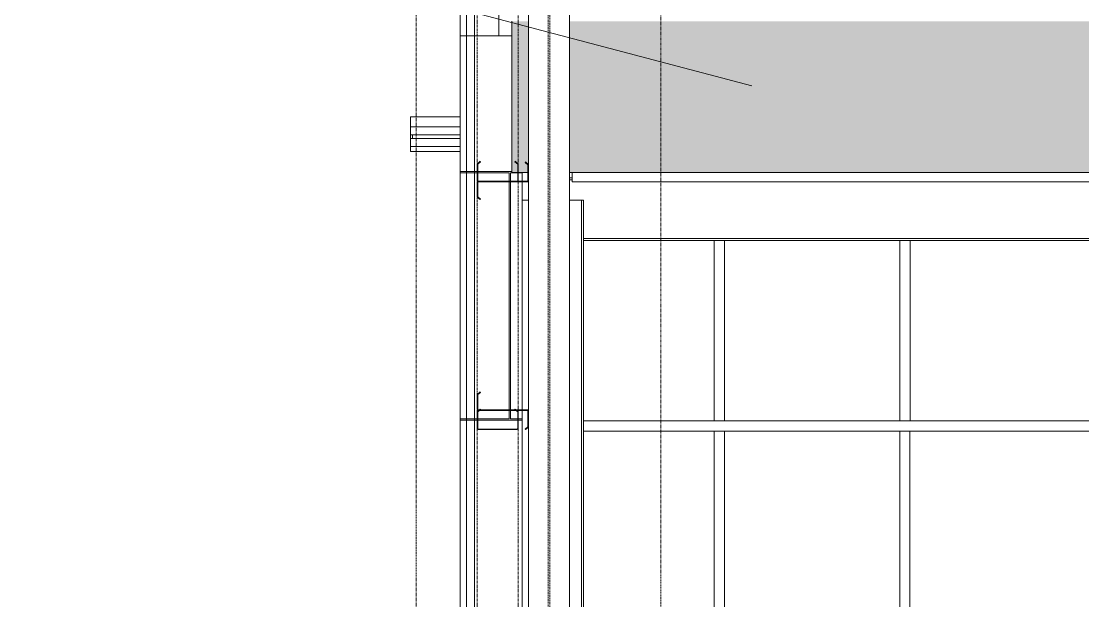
# Model space of a CAD drawing. Header units: inches. Extents: x 21386 to 98546, y -290 to 853.
# Drawn here: x 35376.5 to 35583.5, y 62.9 to 176 of the extents above; entities that cross this region are included whole.
import ezdxf

# ---------------------------------------------------------------- set-up
doc = ezdxf.new("R2010")
doc.units = ezdxf.units.IN
doc.header["$MEASUREMENT"] = 0
for name, pattern in [('Dash Dot 3_16_', [0.3125, 0.1875, -0.0625, 0, -0.0625]), ('Grid Line 1_2_', [0.875, 0.5, -0.125, 0.125, -0.125]), ('Hidden 1_8_', [0.1875, 0.125, -0.0625])]:
    doc.linetypes.add(name, pattern=pattern)
for name, color, linetype, lineweight in [('A-ANNO-IDEN', 131, 'Continuous', 9), ('A-ANNO-SYMB', 150, 'Continuous', 9), ('A-GLAZ-CWMG', 51, 'Continuous', 13), ('A-ROOF', 132, 'Continuous', 13), ('A-ROOF-PATT', 132, 'Continuous', 13), ('A-WALL', 113, 'Continuous', 13), ('A-WALL-PATT', 111, 'Continuous', 25), ('I-WALL', 2, 'Continuous', 13), ('S-BEAM', 12, 'Continuous', 13), ('S-COLS', 52, 'Continuous', 13), ('S-GRID', 1, 'Continuous', 9)]:
    doc.layers.add(name, color=color, linetype=linetype, lineweight=lineweight)

# ---------------------------------------------------------------- blocks, each defined once
blk = doc.blocks.new('Girt_C - 8_D-1405484-Building Section - East_West looking South')
at = {"layer": 'S-BEAM', "color": 8, "lineweight": 9}
for p, q in [((-26281.09, 100.07), (-26281.39, 99.82)), ((-26281.39, 99.82), (-26281.39, 96.51)), ((-26281.28, 99.77), (-26280.92, 100.07)), ((-26281.28, 96.5), (-26281.28, 99.77)), ((-26280.82, 100.3), (-26280.97, 100.18)), ((-26280.75, 100.22), (-26280.82, 100.3)), ((-26273.97, 100.3), (-26274.04, 100.22)), ((-26273.82, 100.18), (-26273.97, 100.3)), ((-26273.86, 100.07), (-26273.5, 99.77)), ((-26273.39, 99.82), (-26273.69, 100.07)), ((-26273.5, 99.77), (-26273.5, 96.5)), ((-26273.39, 96.51), (-26273.39, 99.82)), ((-26273.58, 96.43), (-26281.2, 96.43)), ((-26281.2, 96.32), (-26273.58, 96.32))]:
    blk.add_line(p, q, dxfattribs=at)
for centre, radius, start, end in [((-26281.2, 96.51), 0.188, 180, 270), ((-26281.2, 96.51), 0.0782, 182.1227, 270), ((-26273.58, 96.51), 0.188, 270, 0), ((-26273.58, 96.51), 0.0782, 270, 356.9576)]:
    blk.add_arc(centre, radius, start, end, dxfattribs=at)
blk = doc.blocks.new('Rectangular Mullion - Exterior 2_ x 4_5_-V185-Building Section - East_West looking South')
at = {"layer": 'A-GLAZ-CWMG', "color": 8, "lineweight": 9}
for p, q in [((-26161.83, 98), (-26198.02, 98)), ((-26161.83, 96), (-26198.02, 96))]:
    blk.add_line(p, q, dxfattribs=at)
blk = doc.blocks.new('Rectangular Mullion - Exterior 2_ x 4_5_-V186-Building Section - East_West looking South')
at = {"layer": 'A-GLAZ-CWMG', "color": 8, "lineweight": 9}
for p, q in [((-26234.2, 98), (-26260.64, 98)), ((-26234.2, 96), (-26260.64, 96))]:
    blk.add_line(p, q, dxfattribs=at)
blk = doc.blocks.new('Rectangular Mullion - Exterior 2_ x 4_5_-V187-Building Section - East_West looking South')
at = {"layer": 'A-GLAZ-CWMG', "color": 8, "lineweight": 9}
for p, q in [((-26199.02, 96), (-26197.02, 96)), ((-26199.02, 96), (-26199.02, 30)), ((-26197.02, 96), (-26197.02, 30))]:
    blk.add_line(p, q, dxfattribs=at)
blk = doc.blocks.new('Rectangular Mullion - Exterior 2_ x 4_5_-V188-Building Section - East_West looking South')
at = {"layer": 'A-GLAZ-CWMG', "color": 8, "lineweight": 9}
for p, q in [((-26235.2, 96), (-26233.2, 96)), ((-26235.2, 96), (-26235.2, 2)), ((-26233.2, 96), (-26233.2, 3.46)), ((-26233.68, 2), (-26235.2, 2))]:
    blk.add_line(p, q, dxfattribs=at)
blk = doc.blocks.new('Rectangular Mullion - Exterior 2_ x 4_5_-1142344-Building Section - East_West looking South')
at = {"layer": 'A-GLAZ-CWMG', "color": 8, "lineweight": 9}
for p, q in [((-26162.83, 133.23), (-26162.83, 98)), ((-26160.83, 133.23), (-26160.83, 98)), ((-26160.83, 98), (-26162.83, 98))]:
    blk.add_line(p, q, dxfattribs=at)
blk = doc.blocks.new('W-Wide Flange - W12X19-1732174-Building Section - East_West looking South')
at = {"layer": 'S-BEAM', "color": 8, "lineweight": 9}
for p, q in [((-26263.39, 145.43), (-26262.89, 145.43)), ((-26263.39, 145.08), (-26262.89, 145.08)), ((-26260.64, 133.58), (-26128.02, 133.58)), ((-26260.64, 133.23), (-26128.02, 133.23))]:
    blk.add_line(p, q, dxfattribs=at)
blk = doc.blocks.new('Girt_C - 8_D-1757376-Building Section - East_West looking South')
at = {"layer": 'S-BEAM', "color": 8, "lineweight": 9}
for p, q in [((-26280.81, 148.67), (-26281.39, 148.19)), ((-26281.39, 148.19), (-26281.39, 144.88)), ((-26281.28, 148.14), (-26280.74, 148.59)), ((-26281.28, 144.87), (-26281.28, 148.14)), ((-26280.74, 148.59), (-26280.81, 148.67)), ((-26273.96, 148.67), (-26274.04, 148.59)), ((-26274.04, 148.59), (-26273.5, 148.14)), ((-26273.39, 148.19), (-26273.96, 148.67)), ((-26273.5, 148.14), (-26273.5, 144.87)), ((-26273.39, 144.88), (-26273.39, 148.19))]:
    blk.add_line(p, q, dxfattribs=at)
for centre, radius, start, end in [((-26281.2, 144.88), 0.188, 180, 270), ((-26281.2, 144.88), 0.0782, 183.0424, 270), ((-26273.58, 144.88), 0.0782, 270, 357.8773)]:
    blk.add_arc(centre, radius, start, end, dxfattribs=at)
blk = doc.blocks.new('Girt_Z - 10_D-1223970-Building Section - East_West looking South')
at = {"layer": 'S-BEAM', "color": 7}
for p, q in [((-26271.96, 148.54), (-26272.04, 148.46)), ((-26272.04, 148.46), (-26271.5, 148.01)), ((-26271.39, 148.06), (-26271.96, 148.54)), ((-26271.5, 148.01), (-26271.5, 144.87)), ((-26271.39, 144.69), (-26271.39, 148.06)), ((-26281.39, 144.61), (-26281.39, 141.67)), ((-26281.28, 141.72), (-26281.28, 144.61)), ((-26271.58, 144.8), (-26281.2, 144.8)), ((-26281.2, 144.69), (-26271.39, 144.69)), ((-26281.39, 141.67), (-26280.82, 141.19)), ((-26280.75, 141.27), (-26281.28, 141.72)), ((-26280.82, 141.19), (-26280.75, 141.27))]:
    blk.add_line(p, q, dxfattribs=at)
for centre, radius, start, end in [((-26271.58, 144.88), 0.0782, 270, 356.9576), ((-26281.2, 144.61), 0.188, 90, 180), ((-26281.2, 144.61), 0.0782, 90, 177.8773)]:
    blk.add_arc(centre, radius, start, end, dxfattribs=at)
blk = doc.blocks.new('Girt_C - 10_D-1401468-Building Section - East_West looking South')
at = {"layer": 'S-BEAM', "color": 8, "lineweight": 9}
for p, q in [((-26262.89, 144.88), (-26262.89, 146.5)), ((-26262.89, 144.69), (-26262.89, 144.88)), ((-26262.89, 144.69), (-25985.89, 144.69))]:
    blk.add_line(p, q, dxfattribs=at)
blk = doc.blocks.new('Girt_Z - 10_D-1239982-Building Section - East_West looking South')
at = {"layer": 'S-BEAM', "color": 7}
for p, q in [((-26280.82, 103.68), (-26281.39, 103.2)), ((-26281.28, 103.14), (-26280.75, 103.59)), ((-26280.75, 103.59), (-26280.82, 103.68)), ((-26281.39, 103.2), (-26281.39, 100.26)), ((-26281.28, 100.25), (-26281.28, 103.14)), ((-26271.39, 100.18), (-26281.2, 100.18)), ((-26281.2, 100.07), (-26271.58, 100.07)), ((-26271.5, 100), (-26271.5, 96.86)), ((-26271.39, 96.8), (-26271.39, 100.18)), ((-26271.5, 96.86), (-26272.04, 96.41)), ((-26272.04, 96.41), (-26271.96, 96.32)), ((-26271.96, 96.32), (-26271.39, 96.8))]:
    blk.add_line(p, q, dxfattribs=at)
for centre, radius, start, end in [((-26281.2, 100.26), 0.188, 180, 270), ((-26281.2, 100.26), 0.0782, 182.1227, 270), ((-26271.58, 99.99), 0.0782, 3.0424, 90)]:
    blk.add_arc(centre, radius, start, end, dxfattribs=at)
blk = doc.blocks.new('W-Wide Flange-Column - B1_L-1389336-Building Section - East_West looking South')
at = {"layer": 'S-COLS', "color": 8, "linetype": 'Hidden 1_8_', "lineweight": 9}
for p, q in [((-26267.55, 336.18), (-26267.55, 0)), ((-26267.23, 0), (-26267.23, 336.18))]:
    blk.add_line(p, q, dxfattribs=at)
blk = doc.blocks.new('HSS-Hollow Structural Section - HSS1-1_2X1-1_2X1_8 - Obsolete-1395972-Building Section - East_West looking South')
at = {"layer": 'S-BEAM', "color": 8, "lineweight": 9}
for p, q in [((-26284.7, 153.11), (-26294.39, 153.11)), ((-26294.39, 152.89), (-26294.39, 153.11)), ((-26294.39, 151.85), (-26294.39, 152.89)), ((-26294.39, 151.61), (-26294.39, 151.85)), ((-26294.39, 151.57), (-26294.39, 151.61)), ((-26294.39, 151.57), (-26284.7, 151.57))]:
    blk.add_line(p, q, dxfattribs=at)
blk = doc.blocks.new('HSS-Hollow Structural Section - HSS1-1_2X1-1_2X1_8 - Obsolete-1395973-Building Section - East_West looking South')
at = {"layer": 'S-BEAM', "color": 8, "lineweight": 9}
for p, q in [((-26294.39, 150.85), (-26294.39, 151.57)), ((-26294.39, 150.61), (-26294.39, 150.85)), ((-26294.39, 150.57), (-26294.39, 150.61)), ((-26294.39, 150.57), (-26284.7, 150.57))]:
    blk.add_line(p, q, dxfattribs=at)

msp = doc.modelspace()

# ---------------------------------------------------------------- hatches: boundary and pattern name
at = {"layer": 'A-ROOF-PATT', "lineweight": 9}
h = msp.add_hatch(dxfattribs=at)
h.set_pattern_fill('FP_48', color=8, style=0, pattern_type=2)
h.set_pattern_definition([(90, (-61746.804, 1103.646), (-16.082, 1e-15), [])])
h.paths.add_polyline_path([(35460.66, 153.11), (35462.1, 153.11), (35462.1, 153.86), (35452.41, 153.86), (35452.41, 153.11), (35453.1, 153.11)], flags=0)
at = {"layer": 'A-WALL-PATT', "lineweight": 9}
h = msp.add_hatch(dxfattribs=at)
h.set_pattern_fill('FP_52', color=8, style=0, pattern_type=2)
h.set_pattern_definition([(270, (-87266.374, 100.524), (8, 5e-16), [])])
h.paths.add_polyline_path([(35465.6, 241.3), (35473.91, 241.31), (35473.91, 241.75), (35465.6, 241.75)], flags=0)
h.paths.add_polyline_path([(35462.1, 173.12), (35472.17, 173.12), (35472.17, 192.94), (35465.6, 192.94), (35465.6, 193.05), (35472.17, 193.05), (35472.17, 194.5), (35473.3, 194.5), (35473.3, 196.11), (35473.41, 196.11), (35473.41, 194.5), (35473.91, 194.5), (35473.91, 196.79), (35474.16, 196.79), (35474.16, 237.69), (35473.91, 237.77), (35473.91, 241.19), (35465.6, 241.19), (35465.6, 241.75), (35462.1, 241.75), (35462.1, 174.08)], flags=0)
h.paths.add_polyline_path([(35465.99, 189.44), (35465.41, 189.97), (35465.41, 196.11), (35465.52, 196.11), (35465.6, 192.78), (35466.06, 192.4), (35465.99, 192.31), (35465.52, 192.71), (35465.6, 189.91), (35466.06, 189.52)], flags=0)
h.paths.add_polyline_path([(35470.11, 196.19), (35465.6, 196.19), (35465.6, 196.3), (35473.23, 196.3), (35473.23, 196.19), (35470.65, 196.19)], flags=0)
h.paths.add_polyline_path([(35466.06, 237.4), (35465.99, 237.31), (35465.41, 237.85), (35465.41, 241.11), (35465.52, 241.11), (35465.6, 238.16), (35466.06, 237.77), (35465.99, 237.69), (35465.52, 238.08), (35465.6, 237.78), (35465.99, 237.46)], flags=0)
h.paths.add_polyline_path([(35472.84, 237.31), (35472.77, 237.4), (35473.3, 237.85), (35473.34, 241.11), (35473.41, 241.11), (35473.39, 237.77), (35473.29, 237.69)], flags=0)
h = msp.add_hatch(dxfattribs=at)
h.set_pattern_fill('FP_47', color=8, style=0, pattern_type=2)
h.set_pattern_definition([(90, (-86666.32, -1108), (-193, -193), [48, -145]), (180, (-86666.32, -1108), (-2e-14, -193), [96.25, -96.75]), (270, (-86762.57, -1060), (-193, -193), [48, -145]), (180, (-86666.32, -1060), (-2e-14, -193), [96.25, -96.75]), (270, (-86762.82, -1060), (-193, -193), [48, -145]), (180, (-86762.82, -1060), (-2e-14, -193), [96.25, -96.75]), (90, (-86859.07, -1108), (-193, -193), [48, -145]), (180, (-86762.82, -1108), (-2e-14, -193), [96.25, -96.75]), (90, (-86714.32, -1059.75), (-193, -193), [48, -145]), (180, (-86666.07, -1059.75), (-2e-14, -193), [48.25, -144.75]), (180, (-86666.07, -1011.75), (-2e-14, -193), [48.25, -144.75]), (90, (-86810.82, -1059.75), (-193, -193), [48, -145]), (180, (-86714.57, -1059.75), (-2e-14, -193), [96.25, -96.75]), (270, (-86714.57, -1011.75), (-193, -193), [48, -145]), (180, (-86714.57, -1011.75), (-2e-14, -193), [96.25, -96.75]), (180, (-86811.07, -1059.75), (-2e-14, -193), [48, -145]), (270, (-86811.07, -1011.75), (-193, -193), [48, -145]), (180, (-86811.07, -1011.75), (-2e-14, -193), [48, -145]), (90, (-86666.32, -1011.5), (-193, -193), [48, -145]), (180, (-86666.32, -1011.5), (-2e-14, -193), [96.25, -96.75]), (270, (-86762.57, -963.5), (-193, -193), [48, -145]), (180, (-86666.32, -963.5), (-2e-14, -193), [96.25, -96.75]), (270, (-86762.82, -963.5), (-193, -193), [48, -145]), (180, (-86762.82, -963.5), (-2e-14, -193), [96.25, -96.75]), (270, (-86859.07, -963.5), (-193, -193), [48, -145]), (180, (-86762.82, -1011.5), (-2e-14, -193), [96.25, -96.75]), (90, (-86714.32, -963.25), (-193, -193), [48, -145]), (180, (-86666.07, -963.25), (-2e-14, -193), [48.25, -144.75]), (180, (-86666.07, -915.25), (-2e-14, -193), [48.25, -144.75]), (90, (-86810.82, -963.25), (-193, -193), [48, -145]), (180, (-86714.57, -963.25), (-2e-14, -193), [96.25, -96.75]), (270, (-86714.57, -915.25), (-193, -193), [48, -145]), (180, (-86714.57, -915.25), (-2e-14, -193), [96.25, -96.75]), (180, (-86811.07, -963.25), (-2e-14, -193), [48, -145]), (270, (-86811.07, -915.25), (-193, -193), [48, -145]), (180, (-86811.07, -915.25), (-2e-14, -193), [48, -145])])
h.paths.add_polyline_path([(37002.22, 1), (37116.79, 1), (37116.79, 98.25), (37122.16, 98.27), (37068.66, 156.31), (36928.91, 4.69), (36928.91, 1), (36999.14, 1)], flags=0)
h.paths.add_polyline_path([(36825.26, 1), (36827.29, 1), (36827.29, 98.25), (36903.91, 98.25), (36903.91, 1), (36918.91, 1), (36918.91, 176), (36801.18, 176), (36797.45, 164.31), (36802.14, 164.31), (36802.2, 160.19), (36802.32, 160.19), (36802.32, 157.56), (36824.2, 157.56), (36824.2, 156), (36826.2, 156), (36826.2, 114), (36795.67, 113.93), (36795.18, 113.11), (36795.03, 112.5), (36794.36, 108.24), (36794.14, 104.39), (36794.12, 101.31), (36786.2, 101.31), (36786.23, 105.72), (36785.97, 109.05), (36785.14, 113.3), (36784.63, 114), (36754.2, 114.02), (36754.2, 156), (36756.2, 156), (36756.2, 157.56), (36778.07, 157.56), (36778.15, 160.19), (36778.26, 160.19), (36778.32, 164.31), (36782.95, 164.31), (36779.22, 176), (36639.41, 176), (36639.41, 1), (36786.63, 1)], flags=0)
h.paths.add_polyline_path([(36628.04, 1), (36629.41, 1), (36629.41, 176), (36349.91, 176), (36349.91, 1), (36586.04, 1), (36586.04, 98.25), (36628.04, 98.25), (36628.04, 76.43)], flags=0)
h.paths.add_polyline_path([(36339.91, 1), (36339.91, 176), (36135.61, 176), (36131.88, 164.31), (36136.57, 164.31), (36136.63, 160.19), (36136.76, 160.19), (36136.76, 157.56), (36158.63, 157.56), (36158.63, 156), (36160.63, 156), (36160.63, 114), (36130.11, 113.93), (36129.59, 113.35), (36129.54, 113.28), (36128.71, 107.11), (36128.57, 104.39), (36128.56, 101.31), (36120.63, 101.31), (36120.66, 105.72), (36120.4, 109.05), (36119.56, 113.43), (36119.39, 113.58), (36119.08, 114), (36088.63, 114), (36088.63, 156), (36090.63, 156), (36090.63, 157.56), (36112.51, 157.56), (36112.58, 160.19), (36112.69, 160.19), (36112.76, 164.31), (36117.38, 164.31), (36113.65, 176), (36060.41, 176), (36060.41, 1), (36184.04, 1), (36184.04, 98.25), (36264.54, 98.25), (36264.54, 1), (36315.64, 1)], flags=0)
h.paths.add_polyline_path([(36007.29, 1), (36050.41, 1), (36050.41, 176), (35770.91, 176), (35770.91, 146.5), (36007.29, 146.5), (36007.29, 76.43)], flags=0)
h.paths.add_polyline_path([(36928.91, 6.16), (37067.95, 157.1), (37050.51, 176), (36928.91, 176), (36928.91, 6.18)], flags=0)
h.paths.add_polyline_path([(38947.41, 98.25), (38947.41, 176), (38665.91, 176), (38665.91, 98.25), (38944.83, 98.25)], flags=0)
h.paths.add_polyline_path([(38076.91, 98.25), (38076.91, 176), (37797.41, 176), (37797.41, 98.25), (38049.96, 98.25)], flags=0)
h.paths.add_polyline_path([(38086.91, 98.25), (38171.79, 98.25), (38225.98, 157.05), (38208.51, 176), (38086.91, 176), (38086.91, 115.49)], flags=0)
h.paths.add_polyline_path([(38188.16, 98.25), (38280.16, 98.27), (38226.66, 156.31), (38173.15, 98.25), (38188.16, 98.25)], flags=0)
h.paths.add_polyline_path([(37787.41, 98.25), (37787.41, 176), (37507.91, 176), (37507.91, 98.25), (37769.22, 98.25)], flags=0)
h.paths.add_polyline_path([(37497.91, 98.25), (37497.91, 176), (37218.41, 176), (37218.41, 98.25), (37488.48, 98.25)], flags=0)
h.paths.add_polyline_path([(38330.71, 98.25), (38366.41, 98.25), (38366.41, 176), (38244.81, 176), (38227.38, 157.02), (38281.53, 98.25), (38295.61, 98.25)], flags=0)
h.paths.add_polyline_path([(38376.41, 98.25), (38655.91, 98.25), (38655.91, 176), (38376.41, 176), (38376.41, 115.49)], flags=0)
h.paths.add_polyline_path([(37172.65, 98.25), (37208.41, 98.25), (37208.41, 176), (37086.81, 176), (37069.38, 157.02), (37123.53, 98.25), (37137.55, 98.25)], flags=0)
h.paths.add_polyline_path([(38955.41, 146.25), (38955.42, 146.25), (38955.41, 149.67)], flags=0)
h.paths.add_polyline_path([(35475.3, 146.5), (35475.24, 148.06), (35474.77, 148.46), (35474.84, 148.54), (35475.41, 148.06), (35475.41, 176), (35472.17, 176), (35472.17, 146.5), (35473.3, 146.5), (35473.3, 148.14), (35472.77, 148.59), (35472.84, 148.67), (35473.41, 148.14), (35473.41, 146.5), (35474.84, 146.5)], flags=0)
h.paths.add_polyline_path([(35672.43, 146.5), (35760.91, 146.5), (35760.91, 176), (35483.41, 176), (35483.41, 146.5), (35663.66, 146.5)], flags=0)
h.paths.add_polyline_path([(36798.01, 157.56), (36798.01, 157.62), (36797.74, 157.72), (36797.74, 157.66), (36797.74, 157.56), (36797.96, 157.56)], flags=0)
h.paths.add_polyline_path([(36117.03, 157.56), (36117.13, 157.62), (36117.13, 157.71), (36116.92, 157.56)], flags=0)
h.paths.add_polyline_path([(36782.6, 157.56), (36782.7, 157.62), (36782.7, 157.71), (36782.48, 157.56)], flags=0)
h.paths.add_polyline_path([(36118.01, 157.56), (36119.51, 157.62), (36118.69, 160.19), (36114.76, 160.19), (36114.76, 157.94), (36118.01, 157.94), (36118.01, 157.58)], flags=0)
h.paths.add_polyline_path([(36796.82, 157.56), (36796.82, 157.94), (36800.07, 157.94), (36800.07, 160.19), (36796.13, 160.19), (36795.3, 157.56), (36795.4, 157.56)], flags=0)
h.paths.add_polyline_path([(36783.57, 157.56), (36785.08, 157.62), (36784.26, 160.19), (36780.32, 160.19), (36780.32, 157.94), (36783.57, 157.94), (36783.57, 157.58)], flags=0)
h.paths.add_polyline_path([(36131.26, 157.94), (36132.13, 157.62), (36132.18, 157.56), (36132.44, 157.62), (36132.18, 157.72), (36132.07, 157.75)], flags=0)
h.paths.add_polyline_path([(36129.73, 157.56), (36131.26, 157.62), (36131.26, 157.94), (36134.51, 157.94), (36134.51, 160.19), (36130.57, 160.19), (36129.73, 157.58)], flags=0)
h.paths.add_polyline_path([(38226.66, 157.79), (38243.36, 176), (38209.88, 176), (38226.47, 158)], flags=0)
h.paths.add_polyline_path([(37068.66, 157.79), (37085.36, 176), (37051.88, 176), (37068.47, 158)], flags=0)
h.paths.add_polyline_path([(36786.63, 164.31), (36786.89, 164.31), (36786.89, 176), (36782.49, 176), (36786.22, 164.31)], flags=0)
h.paths.add_polyline_path([(36794.18, 164.31), (36797.91, 176), (36793.51, 176), (36793.51, 164.31)], flags=0)
h.paths.add_polyline_path([(36120.65, 164.31), (36121.32, 164.31), (36121.32, 176), (36116.92, 176), (36120.65, 164.31)], flags=0)
h.paths.add_polyline_path([(36128.61, 164.31), (36132.34, 176), (36127.94, 176), (36127.94, 164.31)], flags=0)
h = msp.add_hatch(dxfattribs=at)
h.set_pattern_fill('FP_61', color=8, style=0, pattern_type=2)
h.set_pattern_definition([(90, (-87758.98, -191.25), (-193, -193), [48, -145]), (180, (-87758.98, -191.25), (-2e-14, -193), [96.25, -96.75]), (270, (-87855.23, -143.25), (-193, -193), [48, -145]), (180, (-87758.98, -143.25), (-2e-14, -193), [96.25, -96.75]), (270, (-87855.48, -143.25), (-193, -193), [48, -145]), (180, (-87855.48, -143.25), (-2e-14, -193), [96.25, -96.75]), (90, (-87951.73, -191.25), (-193, -193), [48, -145]), (180, (-87855.48, -191.25), (-2e-14, -193), [96.25, -96.75]), (90, (-87806.98, -143), (-193, -193), [48, -145]), (180, (-87758.73, -143), (-2e-14, -193), [48.25, -144.75]), (180, (-87758.73, -95), (-2e-14, -193), [48.25, -144.75]), (90, (-87903.48, -143), (-193, -193), [48, -145]), (180, (-87807.23, -143), (-2e-14, -193), [96.25, -96.75]), (270, (-87807.23, -95), (-193, -193), [48, -145]), (180, (-87807.23, -95), (-2e-14, -193), [96.25, -96.75]), (180, (-87903.73, -143), (-2e-14, -193), [48, -145]), (270, (-87903.73, -95), (-193, -193), [48, -145]), (180, (-87903.73, -95), (-2e-14, -193), [48, -145]), (90, (-87758.98, -94.75), (-193, -193), [48, -145]), (180, (-87758.98, -94.75), (-2e-14, -193), [96.25, -96.75]), (270, (-87855.23, -46.75), (-193, -193), [48, -145]), (180, (-87758.98, -46.75), (-2e-14, -193), [96.25, -96.75]), (270, (-87855.48, -46.75), (-193, -193), [48, -145]), (180, (-87855.48, -46.75), (-2e-14, -193), [96.25, -96.75]), (270, (-87951.73, -46.75), (-193, -193), [48, -145]), (180, (-87855.48, -94.75), (-2e-14, -193), [96.25, -96.75]), (90, (-87806.98, -46.5), (-193, -193), [48, -145]), (180, (-87758.73, -46.5), (-2e-14, -193), [48.25, -144.75]), (180, (-87758.73, 1.5), (-2e-14, -193), [48.25, -144.75]), (90, (-87903.48, -46.5), (-193, -193), [48, -145]), (180, (-87807.23, -46.5), (-2e-14, -193), [96.25, -96.75]), (270, (-87807.23, 1.5), (-193, -193), [48, -145]), (180, (-87807.23, 1.5), (-2e-14, -193), [96.25, -96.75]), (180, (-87903.73, -46.5), (-2e-14, -193), [48, -145]), (270, (-87903.73, 1.5), (-193, -193), [48, -145]), (180, (-87903.73, 1.5), (-2e-14, -193), [48, -145])])
h.paths.add_polyline_path([(35462.1, 0), (35474.16, 0), (35474.16, 51.45), (35465.6, 51.52), (35465.6, 51.55), (35474.16, 51.55), (35474.16, 100.07), (35473.12, 100.07), (35473.41, 99.77), (35473.41, 96.51), (35473.3, 96.5), (35473.23, 99.83), (35472.84, 100.07), (35465.88, 100.07), (35465.52, 99.77), (35465.52, 96.5), (35465.41, 96.51), (35465.41, 99.82), (35465.6, 100.07), (35465.6, 100.18), (35465.84, 100.18), (35465.99, 100.3), (35466.06, 100.18), (35472.77, 100.22), (35472.84, 100.3), (35472.99, 100.18), (35474.16, 100.18), (35474.16, 144.69), (35465.6, 144.74), (35465.6, 144.8), (35474.16, 144.87), (35474.16, 146.5), (35473.41, 146.5), (35473.41, 144.88), (35473.3, 144.87), (35473.23, 146.5), (35472.17, 146.5), (35472.17, 173.12), (35462.1, 173.12), (35462.1, 17.83)], flags=0)
h.paths.add_polyline_path([(35465.99, 47.57), (35465.41, 48.11), (35465.41, 51.37), (35465.52, 51.37), (35465.6, 48.04), (35466.06, 47.66)], flags=0)
h.paths.add_polyline_path([(35472.84, 47.57), (35472.77, 47.66), (35473.3, 48.11), (35473.3, 51.37), (35473.41, 51.37), (35473.41, 48.05), (35473.23, 47.9)], flags=0)
h.paths.add_polyline_path([(35465.52, 51.63), (35465.41, 51.63), (35465.41, 54.57), (35465.99, 55.05), (35466.06, 54.97), (35465.52, 54.52)], flags=0)
h.paths.add_polyline_path([(35465.6, 96.32), (35465.6, 96.43), (35473.23, 96.43), (35473.23, 96.32), (35465.6, 96.32)], flags=0)
h.paths.add_polyline_path([(35465.52, 100.25), (35465.41, 100.3), (35465.41, 103.2), (35465.99, 103.68), (35466.06, 103.59), (35465.52, 103.14), (35465.52, 100.3)], flags=0)
h.paths.add_polyline_path([(35465.99, 141.19), (35465.41, 141.72), (35465.41, 144.61), (35465.52, 144.61), (35465.6, 141.66), (35466.06, 141.27)], flags=0)
h.paths.add_polyline_path([(35465.52, 144.87), (35465.41, 144.88), (35465.41, 148.19), (35465.99, 148.67), (35466.06, 148.59), (35465.52, 148.14)], flags=0)

# ---------------------------------------------------------------- linework, layer by layer
at = {"layer": 'A-ANNO-IDEN', "color": 153}
msp.add_line((35518.92, 163.42), (35331.93, 212.78), dxfattribs=at)
at = {"layer": 'A-ANNO-SYMB', "linetype": 'Dash Dot 3_16_'}
for p, q in [((35453.51, 385.8), (35453.51, -54.12)), ((35501.19, -54.12), (35501.19, 385.8))]:
    msp.add_line(p, q, dxfattribs=at)
at = {"layer": 'A-ROOF', "color": 8, "lineweight": 9}
for p, q in [((35452.41, 155.4), (35452.41, 157.35)), ((35452.41, 157.35), (35462.1, 157.35)), ((35452.41, 153.12), (35452.41, 153.86))]:
    msp.add_line(p, q, dxfattribs=at)
at = {"layer": 'A-WALL', "color": 7}
for p, q in [((35463.34, 351.57), (35463.34, 0.06)), ((35464.91, 0.06), (35464.91, 351.57))]:
    msp.add_line(p, q, dxfattribs=at)
at = {"layer": 'A-WALL', "color": 8, "lineweight": 9}
for p, q in [((35462.1, 0), (35462.1, 241.75)), ((35462.1, 173.12), (35472.17, 173.12)), ((35474.16, 146.5), (35474.16, 144.78)), ((35474.16, 144.69), (35474.16, 100.18)), ((35474.16, 100.08), (35474.16, 51.55))]:
    msp.add_line(p, q, dxfattribs=at)
at = {"layer": 'I-WALL', "color": 8, "lineweight": 9}
for p, q in [((35472.17, 176), (35472.17, 146.5)), ((35472.17, 146.5), (35473.3, 146.5)), ((35473.41, 146.5), (35475.3, 146.5)), ((35483.41, 146.5), (35760.91, 146.5))]:
    msp.add_line(p, q, dxfattribs=at)
at = {"layer": 'S-COLS', "color": 8, "lineweight": 9}
for p, q in [((35483.41, 336.18), (35483.41, 0)), ((35475.41, 192.94), (35475.41, 148.06)), ((35475.41, 144.69), (35475.41, 100.18)), ((35474.54, 141.09), (35474.19, 141.09)), ((35475.41, 141.09), (35474.54, 141.09)), ((35485.04, 141.09), (35483.41, 141.09)), ((35485.73, 141.09), (35485.04, 141.09)), ((35485.73, 141.09), (35485.73, 0)), ((35486.16, 141.09), (35485.73, 141.09)), ((35486.16, 141.09), (35486.16, 0)), ((35475.41, 96.8), (35475.41, 51.55))]:
    msp.add_line(p, q, dxfattribs=at)
at = {"layer": 'S-GRID', "linetype": 'Grid Line 1_2_'}
for p, q in [((35465.41, -273.16), (35465.41, 671.89)), ((35465.41, -273.16), (35465.41, 671.89)), ((35473.41, -273.16), (35473.41, 671.89)), ((35475.41, -273.16), (35475.41, 671.89))]:
    msp.add_line(p, q, dxfattribs=at)

# ---------------------------------------------------------------- block references
at = {"layer": 'A-GLAZ-CWMG', "color": 8, "lineweight": 9}
for name, p in [('Rectangular Mullion - Exterior 2_ x 4_5_-1142344-Building Section - East_West looking South', (61674.43, 0)), ('Rectangular Mullion - Exterior 2_ x 4_5_-1142344-Building Section - East_West looking South', (61710.62, 0)), ('Rectangular Mullion - Exterior 2_ x 4_5_-V186-Building Section - East_West looking South', (61746.8, 0)), ('Rectangular Mullion - Exterior 2_ x 4_5_-V185-Building Section - East_West looking South', (61710.62, 0)), ('Rectangular Mullion - Exterior 2_ x 4_5_-V185-Building Section - East_West looking South', (61746.8, 0)), ('Rectangular Mullion - Exterior 2_ x 4_5_-V188-Building Section - East_West looking South', (61746.8, 0)), ('Rectangular Mullion - Exterior 2_ x 4_5_-V187-Building Section - East_West looking South', (61746.8, 0))]:
    msp.add_blockref(name, p, dxfattribs=at)
at = {"layer": 'S-BEAM', "color": 8, "lineweight": 9}
for name, p in [('HSS-Hollow Structural Section - HSS1-1_2X1-1_2X1_8 - Obsolete-1395972-Building Section - East_West looking South', (61746.8, 2.29)), ('HSS-Hollow Structural Section - HSS1-1_2X1-1_2X1_8 - Obsolete-1395972-Building Section - East_West looking South', (61746.8, 0)), ('HSS-Hollow Structural Section - HSS1-1_2X1-1_2X1_8 - Obsolete-1395973-Building Section - East_West looking South', (61746.8, 0)), ('Girt_C - 8_D-1757376-Building Section - East_West looking South', (61746.8, 0)), ('Girt_Z - 10_D-1223970-Building Section - East_West looking South', (61746.8, 0)), ('W-Wide Flange - W12X19-1732174-Building Section - East_West looking South', (61746.8, 0)), ('Girt_C - 10_D-1401468-Building Section - East_West looking South', (61746.8, 0)), ('Girt_Z - 10_D-1239982-Building Section - East_West looking South', (61746.8, 0)), ('Girt_C - 8_D-1405484-Building Section - East_West looking South', (61746.8, 0))]:
    msp.add_blockref(name, p, dxfattribs=at)
at = {"layer": 'S-COLS', "color": 8, "linetype": 'Hidden 1_8_', "lineweight": 9}
msp.add_blockref('W-Wide Flange-Column - B1_L-1389336-Building Section - East_West looking South', (61746.8, 0), dxfattribs=at)

doc.saveas('drawing.dxf')
